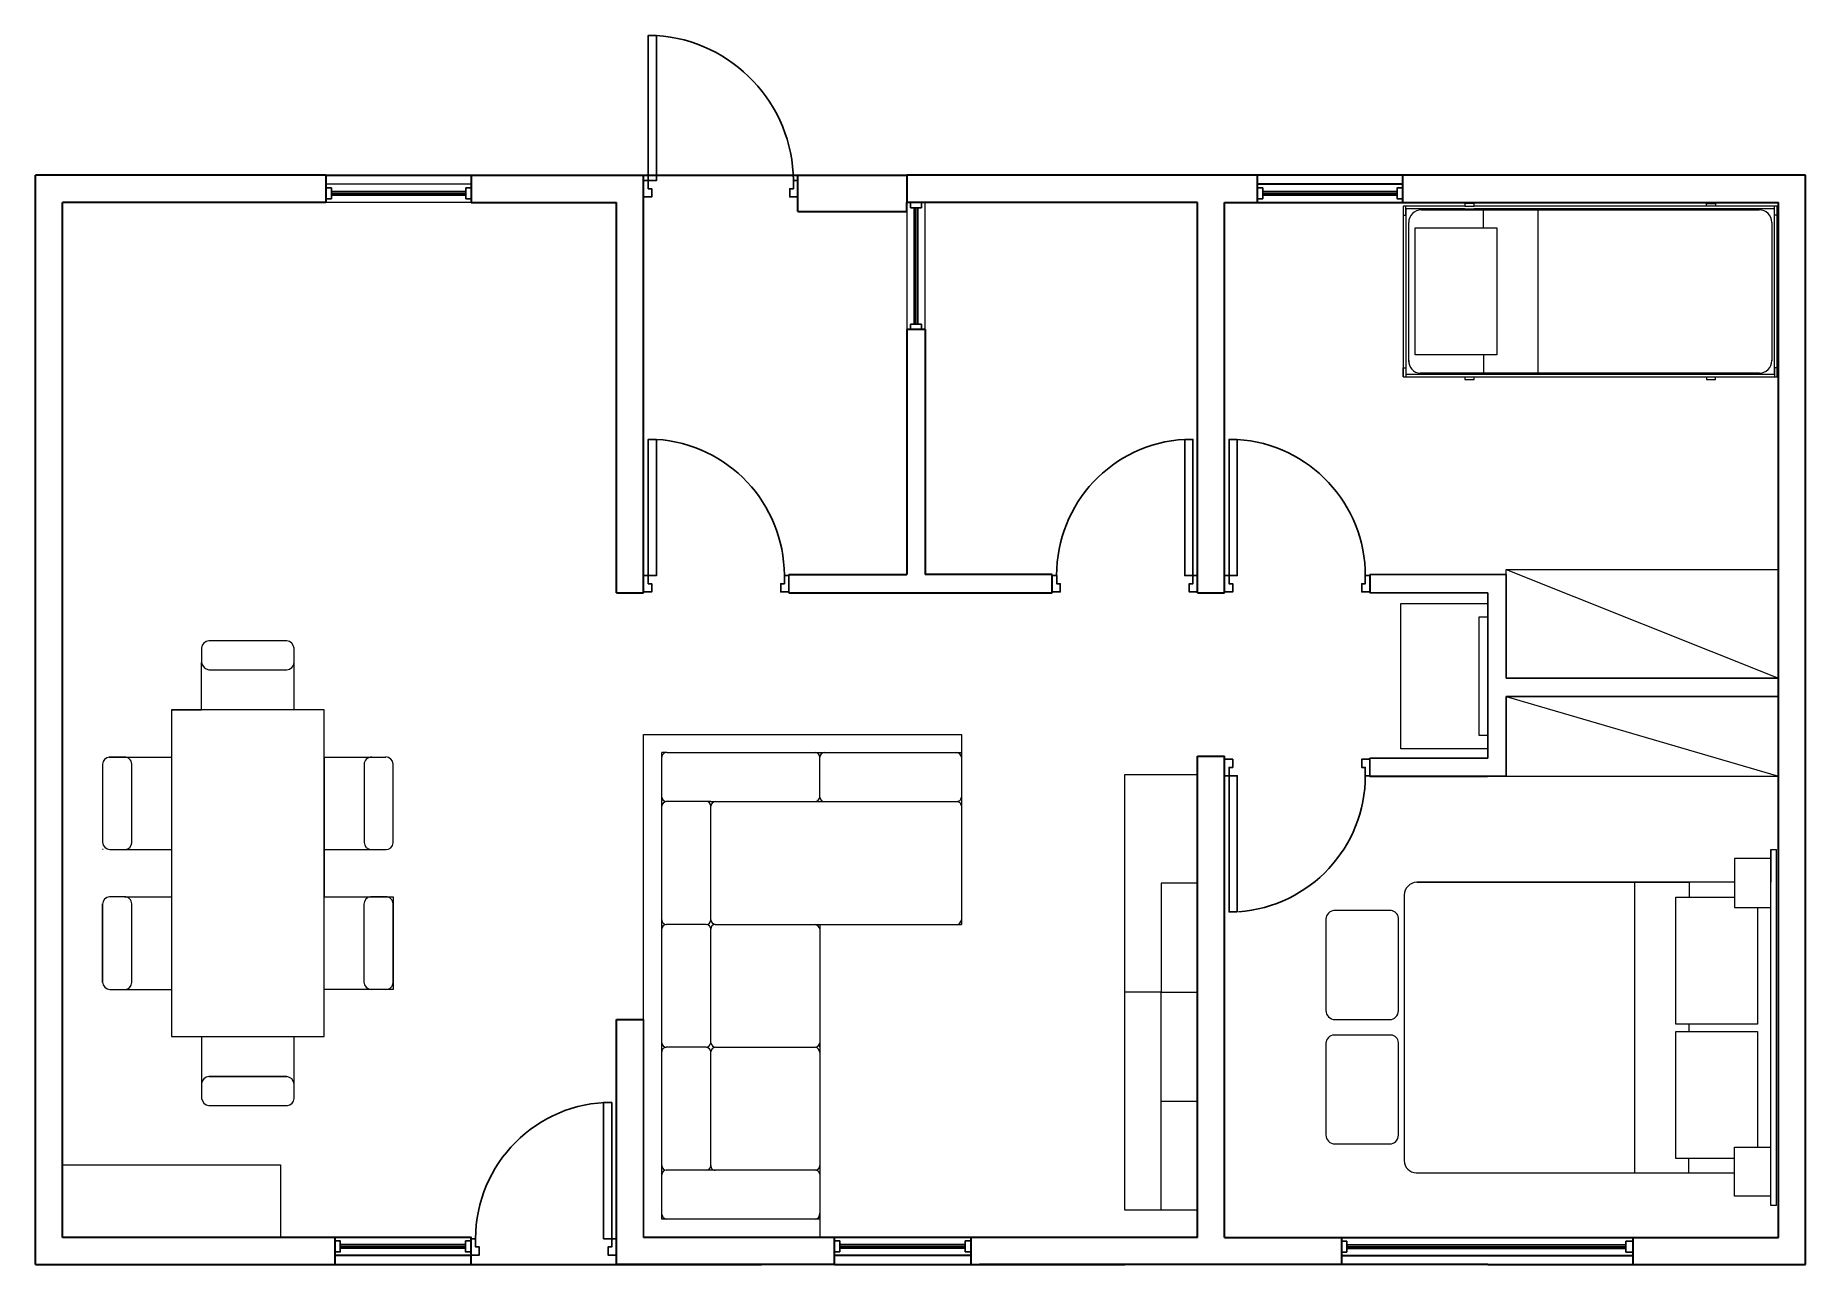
# Model space of a CAD drawing. Header units: millimetres. Extents: x 0.6 to 10.3, y 9.3 to 30.4.
# Drawn here: x 0.59 to 10.34, y 9.28 to 16.05 of the extents above.
import ezdxf

# ---------------------------------------------------------------- set-up
doc = ezdxf.new("R2010")
doc.units = ezdxf.units.MM
doc.linetypes.add('HIDDEN', pattern=[0.375, 0.25, -0.125])
for name, color, linetype, lineweight in [('A-DOOR-FULL', 4, 'Continuous', 25), ('A-FLOR-LEVL', 7, 'Continuous', 35), ('A-FURN', 8, 'Continuous', 18), ('A-GLAZ-FULL', 4, 'Continuous', 25), ('A-SECT-MCUT', 7, 'Continuous', 35), ('A-WALL-FULL', 7, 'Continuous', 35), ('A-WALL-FULL-EXTR', 7, 'Continuous', 35), ('A-WALL-FULL-INTR', 7, 'Continuous', 35)]:
    doc.layers.add(name, color=color, linetype=linetype, lineweight=lineweight)

# ---------------------------------------------------------------- blocks, each defined once
blk = doc.blocks.new('letto a castello')
at = {"layer": 'A-FURN'}
for p, q in [((8.5095, 15.1233), (8.4595, 15.1233)), ((8.4595, 15.1233), (8.4595, 15.1083)), ((8.5095, 15.1083), (8.5095, 15.1233)), ((9.7895, 15.1083), (9.7895, 15.1233)), ((9.7895, 15.1233), (9.8395, 15.1233)), ((9.8395, 15.1233), (9.8395, 15.1083)), ((8.1195, 15.1083), (8.1195, 15.0583)), ((8.1195, 15.0583), (8.1345, 15.0583)), ((8.1345, 15.0583), (8.1345, 15.1083)), ((8.1495, 14.2518), (8.1495, 15.0183)), ((8.2195, 15.0883), (10.0803, 15.0883)), ((8.4595, 15.1083), (8.5095, 15.1083)), ((8.4595, 15.0933), (8.5095, 15.0933)), ((8.5619, 14.9887), (8.5619, 15.0883)), ((8.8619, 14.1883), (8.8619, 15.0883)), ((10.1495, 15.0191), (10.1495, 14.2559)), ((10.1645, 15.0583), (10.1645, 15.1083)), ((10.1795, 15.0583), (10.1645, 15.0583)), ((8.5619, 14.2887), (8.5619, 14.1883)), ((8.1195, 14.1683), (8.1195, 14.2183)), ((8.1195, 14.2183), (8.1345, 14.2183)), ((8.1345, 14.2183), (8.1345, 14.1683)), ((10.0819, 14.1883), (8.213, 14.1883)), ((8.4595, 14.1683), (8.4595, 14.1533)), ((8.4595, 14.1533), (8.5095, 14.1533)), ((8.5095, 14.1533), (8.5095, 14.1683)), ((9.7895, 14.1683), (9.7895, 14.1533)), ((9.7895, 14.1533), (9.8395, 14.1533)), ((9.8395, 14.1533), (9.8395, 14.1683)), ((10.1795, 14.2183), (10.1645, 14.2183)), ((10.1645, 14.2183), (10.1645, 14.1683))]:
    blk.add_line(p, q, dxfattribs=at)
for points in [[(8.4595, 15.1083), (8.1195, 15.1083), (8.1195, 14.1683), (8.4595, 14.1683), (8.5095, 14.1683), (9.7895, 14.1683), (9.8395, 14.1683), (10.1795, 14.1683), (10.1795, 15.1083), (9.8395, 15.1083), (9.7895, 15.1083), (8.5095, 15.1083)], [(8.4595, 15.0933), (8.1345, 15.0933), (8.1345, 14.1833), (8.4595, 14.1833), (8.5095, 14.1833), (9.7895, 14.1833), (9.8395, 14.1833), (10.1645, 14.1833), (10.1645, 15.0933), (9.8395, 15.0933), (9.7895, 15.0933), (8.5095, 15.0933)]]:
    blk.add_lwpolyline(points, dxfattribs=at)
blk.add_lwpolyline([(8.6346, 14.2887), (8.1846, 14.2887), (8.1846, 14.9887), (8.6346, 14.9887)], close=True, dxfattribs=at)
for centre, radius, start, end in [((8.2197, 15.0181), 0.0701, 90.1111, 179.8889), ((10.0799, 15.0187), 0.0696, 0.34251, 90.34251), ((8.2163, 14.255), 0.0668, 177.21741, 267.21741), ((10.0807, 14.2571), 0.0688, 268.99908, 1.00092)]:
    blk.add_arc(centre, radius, start, end, dxfattribs=at)
blk = doc.blocks.new('cassettiera')
at = {"layer": 'A-FURN'}
for points in [[(8.1055, 12.9199), (8.5855, 12.9199), (8.5855, 12.1199), (8.1055, 12.1199), (8.1055, 12.5199)], [(8.5355, 12.8449), (8.5355, 12.1949), (8.5855, 12.1949), (8.5855, 12.8449)]]:
    blk.add_lwpolyline(points, close=True, dxfattribs=at)
blk = doc.blocks.new('sgabello 1')
at = {"layer": 'A-FURN'}
for points in [[(7.7381, 10.5432, 0.381666), (7.6934, 10.4984), (7.6934, 9.9932)], [(7.7433, 9.9432), (8.0453, 9.9432, 0.4033), (8.0934, 9.9914)]]:
    blk.add_lwpolyline(points, format="xyb", dxfattribs=at)
for points in [[(8.0524, 10.5432), (7.7381, 10.5432)], [(8.0934, 9.9912), (8.0934, 10.5023)]]:
    blk.add_lwpolyline(points, dxfattribs=at)
for centre, radius, start, end in [((8.0479, 10.4977), 0.0458, 5.83097, 84.32446), ((7.7439, 9.9937), 0.0505, 180.64878, 269.41137)]:
    blk.add_arc(centre, radius, start, end, dxfattribs=at)
blk = doc.blocks.new('sgabello 2')
at = {"layer": 'A-FURN'}
for points in [[(8.0524, 11.2283), (7.7381, 11.2283)], [(7.6934, 11.1835), (7.6934, 10.6783)], [(8.0934, 10.6763), (8.0934, 11.1875)]]:
    blk.add_lwpolyline(points, dxfattribs=at)
blk.add_lwpolyline([(7.7433, 10.6283), (8.0453, 10.6283, 0.4033), (8.0934, 10.6765)], format="xyb", dxfattribs=at)
for centre, radius, start, end in [((7.7408, 11.1809), 0.0475, 93.30223, 176.86279), ((8.0479, 11.1828), 0.0458, 5.83097, 84.32446), ((7.7439, 10.6789), 0.0505, 180.64878, 269.41137)]:
    blk.add_arc(centre, radius, start, end, dxfattribs=at)
blk = doc.blocks.new('tavolo e sedie')
at = {"layer": 'A-FURN'}
for p, q in [((2.0107, 12.5545), (2.0107, 12.5545)), ((2.1757, 12.0745), (2.1757, 11.5645)), ((2.1757, 12.0745), (2.3957, 12.0745)), ((2.3957, 12.0745), (2.5157, 12.0745)), ((2.5557, 11.6019), (2.5557, 12.0356)), ((2.1757, 11.5645), (2.1757, 11.3045)), ((1.5406, 10.3145), (1.9706, 10.3145))]:
    blk.add_line(p, q, dxfattribs=at)
for points in [[(2.0107, 12.3345), (2.0107, 12.5545), (2.0107, 12.6745, 0.335745), (1.9707, 12.7145), (1.5407, 12.7145, 0.380764), (1.5007, 12.6745), (1.5007, 12.5945)], [(1.3357, 12.3345), (1.5007, 12.3345), (1.5007, 12.5545), (1.5007, 12.5945, 0.318959), (1.5407, 12.5545), (1.9707, 12.5545, 0.383616), (2.0107, 12.5945)], [(1.0813, 11.5647, 0.377977), (1.1164, 11.6019), (1.1164, 12.0356, 0.414214), (1.0764, 12.0745), (0.9927, 12.0745, 0.370595), (0.9553, 12.0347), (0.9553, 11.6047, 0.383147), (0.9953, 11.5647), (1.3357, 11.5647)], [(2.4393, 12.0745, 0.414214), (2.3957, 12.0345), (2.3957, 11.6045, 0.383147), (2.4357, 11.5645)], [(1.0815, 10.7945, 0.377977), (1.1167, 10.8318), (1.1167, 11.2655, 0.414214), (1.0767, 11.3044), (0.9929, 11.3044, 0.370595), (0.9556, 11.2646), (0.9556, 10.8346, 0.383147), (0.9956, 10.7946)], [(2.5156, 10.7945, 0.414214), (2.5556, 10.8319), (2.5556, 11.2656, 0.414214), (2.5156, 11.3045), (2.4319, 11.3045, 0.370595), (2.3946, 11.2647), (2.3946, 10.8347, 0.383147), (2.4346, 10.7947)], [(1.5406, 10.1545), (1.9735, 10.1545, 0.364358), (2.0107, 10.1943), (2.0107, 10.3145), (2.0107, 10.5345)], [(2.0106, 10.1935), (2.0106, 10.2745, 0.335745), (1.9706, 10.3145), (1.5406, 10.3145, 0.380764), (1.5006, 10.2745), (1.5006, 10.1945, 0.318959), (1.5406, 10.1545)]]:
    blk.add_lwpolyline(points, format="xyb", dxfattribs=at)
for points in [[(2.1757, 10.5345), (2.1757, 12.3345), (1.3357, 12.3345), (1.3357, 10.5345)], [(2.1757, 10.7945), (2.1757, 11.3045), (2.3957, 11.3045), (2.5557, 11.3045), (2.5557, 10.7945), (2.3957, 10.7945)]]:
    blk.add_lwpolyline(points, close=True, dxfattribs=at)
for points in [[(0.9927, 12.0745), (1.1157, 12.0745), (1.3357, 12.0745)], [(2.1757, 11.5645), (2.3957, 11.5645), (2.5183, 11.5645)], [(0.9956, 10.7945), (1.1157, 10.7945), (1.3357, 10.7945)], [(1.5007, 10.5345), (1.5007, 10.3145), (1.5007, 10.1945)]]:
    blk.add_lwpolyline(points, dxfattribs=at)
for centre, radius, start, end in [((2.5162, 12.0351), 0.0395, 0.78779, 90.78779), ((2.517, 11.6032), 0.0387, 268.06825, 358.06825)]:
    blk.add_arc(centre, radius, start, end, dxfattribs=at)
blk = doc.blocks.new('letto matrimoniale')
at = {"layer": 'A-FURN'}
for p, q in [((10.1443, 11.5151), (9.9443, 11.5151)), ((9.9443, 11.5151), (9.9443, 11.2451)), ((8.1243, 11.3151), (8.1243, 9.8513)), ((9.9443, 11.3851), (8.194, 11.3851)), ((8.194, 11.3851), (9.694, 11.3851)), ((9.394, 11.3851), (9.394, 9.7851)), ((9.694, 11.3851), (9.6939, 11.3029)), ((9.6212, 10.6029), (9.6212, 11.3029)), ((9.6212, 11.3029), (9.9443, 11.3029)), ((9.9443, 11.2451), (10.1443, 11.2451)), ((10.0712, 11.2451), (10.0712, 10.6029)), ((10.0712, 10.6029), (9.6212, 10.6029)), ((9.6212, 9.8623), (9.6212, 10.5623)), ((9.6212, 10.5623), (10.0712, 10.5623)), ((9.6928, 10.6029), (9.6927, 10.5623)), ((10.0712, 10.5623), (10.0712, 9.9251)), ((9.9443, 9.8623), (9.6212, 9.8623)), ((9.6916, 9.8623), (9.6915, 9.7851)), ((9.9443, 9.6551), (9.9443, 9.9251)), ((9.9443, 9.9251), (10.1443, 9.9251)), ((8.1905, 9.7851), (9.9443, 9.7851)), ((8.1915, 9.7851), (9.6915, 9.7851)), ((10.1443, 9.6551), (9.9443, 9.6551))]:
    blk.add_line(p, q, dxfattribs=at)
for centre, radius, start, end in [((8.1991, 11.3103), 0.0749, 93.88394, 176.34486), ((8.1924, 9.8532), 0.0681, 178.40892, 178.45195), ((8.1924, 9.8532), 0.0681, 181.59108, 269.25527)]:
    blk.add_arc(centre, radius, start, end, dxfattribs=at)

msp = doc.modelspace()

# ---------------------------------------------------------------- linework, layer by layer
for p, q in [((7.1357, 12.9789), (7.1357, 13.0789)), ((7.9357, 13.0789), (8.6857, 13.0789)), ((8.6857, 12.5081), (8.6857, 13.0789)), ((7.9357, 12.9789), (8.5857, 12.9789)), ((8.5857, 12.9789), (8.5857, 12.0681)), ((10.1857, 12.5081), (8.6857, 12.5081)), ((10.1857, 12.4081), (8.6857, 12.4081)), ((8.6857, 12.4081), (8.6857, 11.9681)), ((6.9857, 12.0789), (6.9857, 9.6789)), ((7.9357, 12.0681), (8.5857, 12.0681)), ((6.9857, 11.9789), (6.9857, 9.5789)), ((8.6857, 11.9681), (7.9337, 11.9681)), ((7.9357, 11.9717), (7.9357, 11.9681)), ((8.6857, 11.9681), (8.5857, 11.9681)), ((4.3057, 11.8289), (4.3057, 11.8289)), ((3.9357, 10.6289), (3.9357, 9.4289)), ((5.737, 9.3289), (5.737, 9.3289)), ((8.5296, 9.3274), (8.5296, 9.3274)), ((9.3858, 9.3307), (9.3858, 9.3274))]:
    msp.add_line(p, q)
at = {"layer": 'A-DOOR-FULL'}
msp.add_line((4.7357, 13.0789), (4.7357, 12.9789), dxfattribs=at)
for points in [[(4.0057, 16.0489), (4.0057, 15.2489), (3.9607, 15.2489), (3.9607, 16.0489), (4.0057, 16.0489)], [(3.9607, 15.2489), (3.9357, 15.2489), (3.9357, 15.1589), (3.9807, 15.1589), (3.9807, 15.2039), (3.9607, 15.2039), (3.9607, 15.2489)], [(4.7607, 15.2489), (4.7857, 15.2489), (4.7857, 15.1589), (4.7407, 15.1589), (4.7407, 15.2039), (4.7607, 15.2039), (4.7607, 15.2489)], [(4.0057, 13.8239), (4.0057, 13.0739), (3.9607, 13.0739), (3.9607, 13.8239), (4.0057, 13.8239)], [(6.9157, 13.8239), (6.9157, 13.0739), (6.9607, 13.0739), (6.9607, 13.8239), (6.9157, 13.8239)], [(7.2057, 13.8235), (7.2057, 13.0735), (7.1607, 13.0735), (7.1607, 13.8235), (7.2057, 13.8235)], [(3.9607, 13.0739), (3.9357, 13.0739), (3.9357, 12.9839), (3.9807, 12.9839), (3.9807, 13.0289), (3.9607, 13.0289), (3.9607, 13.0739)], [(4.7107, 13.0739), (4.7357, 13.0739), (4.7357, 12.9839), (4.6907, 12.9839), (4.6907, 13.0289), (4.7107, 13.0289), (4.7107, 13.0739)], [(6.2107, 13.0739), (6.1857, 13.0739), (6.1857, 12.9839), (6.2307, 12.9839), (6.2307, 13.0289), (6.2107, 13.0289), (6.2107, 13.0739)], [(6.9607, 13.0739), (6.9857, 13.0739), (6.9857, 12.9839), (6.9407, 12.9839), (6.9407, 13.0289), (6.9607, 13.0289), (6.9607, 13.0739)], [(7.1607, 13.0735), (7.1357, 13.0735), (7.1357, 12.9835), (7.1807, 12.9835), (7.1807, 13.0285), (7.1607, 13.0285), (7.1607, 13.0735)], [(7.9107, 13.0735), (7.9357, 13.0735), (7.9357, 12.9835), (7.8907, 12.9835), (7.8907, 13.0285), (7.9107, 13.0285), (7.9107, 13.0735)], [(7.1607, 11.9717), (7.1357, 11.9717), (7.1357, 12.0617), (7.1807, 12.0617), (7.1807, 12.0167), (7.1607, 12.0167), (7.1607, 11.9717)], [(7.9107, 11.9717), (7.9357, 11.9717), (7.9357, 12.0617), (7.8907, 12.0617), (7.8907, 12.0167), (7.9107, 12.0167), (7.9107, 11.9717)], [(7.2057, 11.2217), (7.2057, 11.9717), (7.1607, 11.9717), (7.1607, 11.2217), (7.2057, 11.2217)], [(3.715, 10.1714), (3.715, 9.4214), (3.76, 9.4214), (3.76, 10.1714), (3.715, 10.1714)], [(3.01, 9.4214), (2.985, 9.4214), (2.985, 9.3314), (3.03, 9.3314), (3.03, 9.3764), (3.01, 9.3764), (3.01, 9.4214)], [(3.76, 9.4214), (3.785, 9.4214), (3.785, 9.3314), (3.74, 9.3314), (3.74, 9.3764), (3.76, 9.3764), (3.76, 9.4214)]]:
    msp.add_lwpolyline(points, dxfattribs=at)
for centre, radius, start, end in [((3.9509, 15.2409), 0.8098, 0.55929, 86.12459), ((3.9582, 13.0729), 0.7525, 0.1972, 86.38192), ((6.958, 13.0777), 0.7474, 93.2225, 180.29243), ((7.1582, 13.0725), 0.7525, 359.87681, 86.38192), ((7.1582, 11.9726), 0.7525, 274.07835, 0.07514), ((3.7625, 9.4204), 0.7525, 90.18967, 179.92486)]:
    msp.add_arc(centre, radius, start, end, dxfattribs=at)
at = {"layer": 'A-FLOR-LEVL'}
for p, q in [((2.1857, 15.2789), (2.9857, 15.2789)), ((3.9357, 15.2789), (4.7857, 15.2789)), ((5.737, 9.4289), (4.987, 9.4289)), ((5.737, 9.4289), (5.737, 9.3289)), ((2.1857, 9.2789), (3.7857, 9.2789)), ((2.1857, 9.2789), (3.7857, 9.2789)), ((2.9857, 9.2789), (4.5857, 9.2789)), ((5.737, 9.3289), (4.987, 9.3289)), ((4.987, 9.2789), (6.587, 9.2789)), ((9.3858, 9.3274), (7.7796, 9.3274)), ((8.5857, 9.2789), (10.1857, 9.2789))]:
    msp.add_line(p, q, dxfattribs=at)
msp.add_lwpolyline([(2.985, 9.2788), (2.985, 9.3288), (2.985, 9.4288), (2.235, 9.4288), (2.235, 9.2788)], dxfattribs=at)
at = {"layer": 'A-FURN'}
for p, q in [((2.9857, 15.2289), (2.1857, 15.2289)), ((2.9857, 15.1289), (2.1857, 15.1289)), ((5.4857, 14.4289), (5.4857, 15.1289)), ((5.3857, 15.0789), (5.3857, 14.4289)), ((8.6857, 13.1081), (10.1857, 12.5081)), ((8.6857, 12.4081), (10.1857, 11.9681)), ((5.6857, 12.1989), (5.6857, 11.1523)), ((4.0357, 12.0739), (4.0357, 12.0989)), ((4.0632, 12.0989), (4.0357, 12.0989)), ((4.8807, 12.0989), (4.9296, 12.0989)), ((4.9057, 11.8539), (4.9057, 12.0739)), ((8.6857, 11.9681), (10.1857, 11.9681)), ((4.3057, 11.8289), (4.0607, 11.8289)), ((4.8807, 11.8289), (4.9307, 11.8289)), ((0.9594, 11.5645), (0.9557, 11.5645)), ((10.1443, 11.5651), (10.1443, 11.3851)), ((10.1763, 9.6051), (10.1763, 11.5651)), ((9.694, 11.3851), (9.394, 11.3851)), ((0.9557, 10.8333), (0.9557, 11.2663)), ((1.0767, 11.3044), (1.3357, 11.3044)), ((4.2807, 11.1523), (4.0601, 11.1523)), ((4.3294, 11.1523), (5.6857, 11.1523)), ((4.9057, 11.1523), (4.9057, 9.4289)), ((3.9357, 9.4289), (3.9357, 10.6289)), ((10.0712, 10.5623), (10.0712, 10.5623)), ((4.0357, 10.4757), (4.0357, 10.5007)), ((4.2807, 10.4757), (4.0604, 10.4757)), ((4.0604, 10.4757), (4.0607, 10.4757)), ((4.3307, 10.4757), (4.8807, 10.4757)), ((4.9057, 10.4757), (4.9057, 10.5007)), ((6.7857, 10.1789), (6.9857, 10.1789)), ((0.7357, 9.4289), (0.7357, 9.8289)), ((0.7357, 9.8289), (1.9357, 9.8289)), ((1.9357, 9.8289), (1.9357, 9.4289)), ((4.3057, 9.7989), (4.0607, 9.7989)), ((4.9057, 9.4289), (3.9357, 9.4289))]:
    msp.add_line(p, q, dxfattribs=at)
at = {"layer": 'A-FURN', "linetype": 'HIDDEN'}
msp.add_line((1.4434, 15.1288), (0.9334, 15.1288), dxfattribs=at)
at = {"layer": 'A-FURN'}
for points in [[(8.6857, 13.0789), (8.6857, 13.1081), (10.1857, 13.1081)], [(4.9057, 9.4289), (3.9357, 9.4289), (3.9357, 12.1989), (5.6857, 12.1989)], [(4.0632, 12.0989), (4.8807, 12.0989)], [(4.9307, 12.0989), (5.6857, 12.0989)], [(4.9057, 9.5289), (4.0357, 9.5289), (4.0357, 12.0739)], [(6.9857, 9.5789), (6.5857, 9.5789), (6.5857, 11.9789), (6.9857, 11.9789), (6.9857, 9.5789), (6.7857, 9.5789), (6.7857, 10.1789), (6.7857, 10.7789), (6.9857, 10.7789)], [(4.3057, 11.8289), (4.8807, 11.8289)], [(4.3057, 11.1773), (4.3057, 11.8039)], [(4.9307, 11.8289), (5.6621, 11.8289)], [(10.1443, 9.8529), (10.1443, 11.5651), (10.1763, 11.5651)], [(6.9857, 11.3789), (6.7857, 11.3789), (6.7857, 10.7789), (6.5857, 10.7789)], [(4.3057, 10.5007), (4.3057, 11.1285)], [(4.3057, 9.8224), (4.3057, 10.4507)], [(10.1763, 9.6051), (10.1443, 9.6051), (10.1443, 9.8529)], [(4.8836, 9.7989), (4.3057, 9.7989)]]:
    msp.add_lwpolyline(points, dxfattribs=at)
for centre, radius, start, end in [((4.0619, 12.0726), 0.0263, 87.22083, 177.22083), ((4.8803, 12.0735), 0.0253, 359.24517, 89.24517), ((4.9318, 12.0727), 0.0261, 92.43993, 177.56007), ((5.659, 12.0722), 0.0267, 3.51497, 86.48503), ((4.0655, 11.8587), 0.0302, 189.19922, 260.80078), ((4.0629, 11.8016), 0.0273, 94.68967, 175.31033), ((4.0629, 11.8016), 0.0273, 85.31033, 85.34661), ((4.2799, 11.8031), 0.0258, 1.69657, 88.30343), ((4.3329, 11.8017), 0.0273, 94.59266, 175.40734), ((4.8786, 11.8559), 0.0272, 274.41933, 355.58067), ((4.9308, 11.854), 0.0252, 180.3598, 270.3598), ((5.6614, 11.8531), 0.0243, 268.31726, 358.31726), ((5.6603, 11.8035), 0.0254, 3.5994, 85.96141), ((4.0604, 11.177), 0.0247, 179.34535, 269.34535), ((4.0626, 11.1254), 0.027, 95.22117, 176.08813), ((4.28, 11.1779), 0.0257, 271.47074, 358.52926), ((4.2804, 11.127), 0.0253, 3.42321, 89.47828), ((4.3336, 11.1802), 0.0281, 185.94299, 264.05701), ((4.33, 11.1279), 0.0244, 88.54668, 185.63205), ((4.8743, 11.1208), 0.0321, 11.54019, 78.45981), ((5.6599, 11.1781), 0.0258, 271.78255, 358.21745), ((4.0636, 10.5036), 0.0281, 186.04255, 263.95745), ((4.0605, 10.4508), 0.0248, 89.64363, 180.35637), ((4.2763, 10.505), 0.0297, 278.44841, 351.55159), ((4.2784, 10.4484), 0.0273, 4.69249, 85.30751), ((4.3373, 10.5073), 0.0323, 191.83974, 258.16026), ((4.3338, 10.4475), 0.0283, 96.34917, 173.65083), ((4.8745, 10.5069), 0.0318, 281.25249, 348.74751), ((4.8784, 10.4484), 0.0274, 355.1836, 85.1836), ((4.0607, 9.8239), 0.025, 180.07656, 269.92344), ((4.0621, 9.7724), 0.0265, 93.08565, 176.91435), ((4.2806, 9.824), 0.0251, 270.25677, 356.36313), ((4.3299, 9.8231), 0.0243, 178.24844, 268.24844), ((4.8797, 9.8248), 0.026, 272.1864, 357.8136), ((4.8821, 9.7753), 0.0236, 3.55231, 93.55231), ((4.8765, 9.558), 0.0295, 278.14054, 8.14054), ((4.066, 9.5592), 0.0308, 189.98841, 260.01159)]:
    msp.add_arc(centre, radius, start, end, dxfattribs=at)
at = {"layer": 'A-GLAZ-FULL'}
for p, q in [((2.2157, 15.2089), (2.1857, 15.2089)), ((2.2157, 15.1489), (2.1857, 15.1489)), ((2.2157, 15.1489), (2.2157, 15.2089)), ((2.9557, 15.1889), (2.2157, 15.1889)), ((2.9557, 15.1789), (2.2157, 15.1789)), ((2.9557, 15.1689), (2.2157, 15.1689)), ((2.9857, 15.2089), (2.9557, 15.2089)), ((2.9557, 15.1489), (2.9557, 15.2089)), ((2.9857, 15.1489), (2.9557, 15.1489)), ((5.4057, 15.1289), (5.4057, 15.0989)), ((5.4657, 15.1289), (5.4657, 15.0989)), ((8.0859, 15.1888), (7.3459, 15.1888)), ((8.0859, 15.1788), (7.3459, 15.1788)), ((8.0859, 15.1688), (7.3459, 15.1688)), ((5.4657, 15.0989), (5.4057, 15.0989)), ((5.4257, 15.0989), (5.4257, 14.4589)), ((5.4357, 15.0989), (5.4357, 14.4589)), ((5.4457, 15.0989), (5.4457, 14.4589)), ((5.4657, 14.4589), (5.4057, 14.4589)), ((5.4057, 14.4589), (5.4057, 14.4289)), ((5.4657, 14.4589), (5.4657, 14.4289)), ((5.017, 9.4089), (4.987, 9.4089)), ((5.017, 9.3489), (5.017, 9.4089)), ((5.707, 9.3889), (5.017, 9.3889)), ((5.707, 9.3789), (5.017, 9.3789)), ((5.707, 9.3689), (5.017, 9.3689)), ((5.737, 9.4089), (5.707, 9.4089)), ((5.707, 9.3489), (5.707, 9.4089)), ((7.8096, 9.4074), (7.7796, 9.4074)), ((7.8096, 9.3474), (7.8096, 9.4074)), ((9.3464, 9.3874), (7.8096, 9.3874)), ((9.3464, 9.3774), (7.8096, 9.3774)), ((9.3464, 9.3674), (7.8096, 9.3674)), ((9.3858, 9.4074), (9.3464, 9.4074)), ((9.3464, 9.3474), (9.3464, 9.4074)), ((5.017, 9.3489), (4.987, 9.3489)), ((5.737, 9.3489), (5.707, 9.3489)), ((7.8096, 9.3474), (7.7796, 9.3474)), ((9.3858, 9.3474), (9.3464, 9.3474))]:
    msp.add_line(p, q, dxfattribs=at)
for points in [[(7.3159, 15.2088), (7.3459, 15.2088), (7.3459, 15.1488), (7.3159, 15.1488)], [(8.1159, 15.1488), (8.0859, 15.1488), (8.0859, 15.2088), (8.1159, 15.2088)], [(2.265, 9.4088), (2.265, 9.3488), (2.235, 9.3488), (2.265, 9.3488), (2.265, 9.4088), (2.235, 9.4088)]]:
    msp.add_lwpolyline(points, dxfattribs=at)
for points in [[(2.955, 9.3888), (2.265, 9.3888)], [(2.955, 9.3788), (2.265, 9.3788)], [(2.955, 9.3688), (2.265, 9.3688)], [(2.985, 9.3488), (2.955, 9.3488), (2.955, 9.4088), (2.985, 9.4088), (2.955, 9.4088), (2.955, 9.3488)]]:
    msp.add_lwpolyline(points, close=True, dxfattribs=at)
at = {"layer": 'A-SECT-MCUT', "color": 7, "true_color": 0xffffff}
msp.add_line((8.1159, 15.2288), (7.3159, 15.2288), dxfattribs=at)
at = {"layer": 'A-SECT-MCUT'}
for p, q in [((7.7796, 9.4289), (7.7796, 9.2789)), ((9.3858, 9.2789), (9.3858, 9.4289)), ((2.985, 9.3288), (2.235, 9.3288))]:
    msp.add_line(p, q, dxfattribs=at)
at = {"layer": 'A-WALL-FULL'}
for p, q in [((6.9857, 12.9789), (7.1357, 12.9789)), ((6.9857, 12.0789), (7.1357, 12.0789))]:
    msp.add_line(p, q, dxfattribs=at)
at = {"layer": 'A-WALL-FULL-EXTR'}
for p, q in [((0.5857, 9.2789), (0.5857, 15.2789)), ((2.1857, 15.2789), (2.1857, 15.1289)), ((2.9857, 15.2789), (2.9857, 15.1289)), ((2.9857, 15.2789), (3.7857, 15.2789)), ((3.7857, 15.2789), (3.9357, 15.2789)), ((3.9357, 12.9789), (3.9357, 15.2789)), ((10.3357, 15.2789), (5.3857, 15.2789)), ((5.3857, 15.2789), (5.3857, 15.1289)), ((7.3159, 15.2789), (7.3159, 15.1288)), ((8.1159, 15.2788), (8.1159, 15.1289)), ((10.3357, 9.2789), (10.3357, 15.2789)), ((0.7357, 9.4289), (0.7357, 15.1289)), ((2.9857, 15.1289), (3.7857, 15.1289)), ((3.7857, 12.9789), (3.7857, 15.1289)), ((6.9857, 15.1289), (5.3857, 15.1289)), ((6.9857, 15.1289), (5.3857, 15.1289)), ((6.9857, 12.9789), (6.9857, 15.1289)), ((7.1357, 12.9789), (7.1357, 15.1289)), ((7.1357, 15.1289), (10.1857, 15.1289)), ((10.1857, 9.4289), (10.1857, 15.1289)), ((3.7857, 12.9789), (3.9357, 12.9789)), ((6.9857, 12.9789), (6.9857, 12.9789)), ((6.9857, 9.4289), (6.9857, 12.0789)), ((7.1357, 9.4289), (7.1357, 12.0789)), ((3.7857, 9.2789), (3.7857, 10.6289)), ((3.7857, 10.6289), (3.9357, 10.6289)), ((2.235, 9.4288), (0.7357, 9.4289)), ((4.9857, 9.4289), (3.9357, 9.4289)), ((4.987, 9.2789), (4.987, 9.4289)), ((5.7857, 9.4289), (5.737, 9.4289)), ((6.9857, 9.4289), (5.7857, 9.4289)), ((7.1357, 9.4289), (10.1857, 9.4289)), ((0.5857, 9.2789), (2.1857, 9.2789)), ((4.987, 9.2789), (3.7857, 9.2789)), ((5.737, 9.3289), (5.737, 9.2789)), ((8.5857, 9.2789), (5.7857, 9.2789)), ((10.1857, 9.2789), (10.3357, 9.2789))]:
    msp.add_line(p, q, dxfattribs=at)
for points in [[(2.1857, 15.2789), (0.5857, 15.2789)], [(2.1857, 15.1289), (0.7357, 15.1289)]]:
    msp.add_lwpolyline(points, dxfattribs=at)
at = {"layer": 'A-WALL-FULL-INTR'}
for p, q in [((4.7857, 15.0789), (4.7857, 15.2789)), ((4.7857, 15.2789), (5.3857, 15.2789)), ((5.3857, 15.0789), (5.3857, 15.1289)), ((4.7857, 15.0789), (5.3857, 15.0789)), ((5.3857, 14.4289), (5.3857, 13.0789)), ((5.4857, 14.4289), (5.3857, 14.4289)), ((5.4857, 14.4289), (5.4857, 13.0789)), ((4.7357, 13.0789), (5.3857, 13.0789)), ((6.1857, 13.0789), (5.4857, 13.0789)), ((6.1857, 12.9789), (6.1857, 13.0789)), ((7.9357, 13.0789), (7.9357, 12.9789)), ((4.7357, 12.9789), (6.1857, 12.9789)), ((7.9357, 12.0617), (7.9357, 12.0681)), ((8.5837, 12.0681), (8.5837, 12.0681)), ((7.9337, 11.9681), (7.9337, 11.9681)), ((7.9357, 11.9681), (8.5836, 11.9681))]:
    msp.add_line(p, q, dxfattribs=at)

# ---------------------------------------------------------------- block references
msp.add_blockref('cassettiera', (0, 0))
at = {"layer": 'A-FURN'}
for name in ['letto a castello', 'tavolo e sedie', 'letto matrimoniale', 'sgabello 2', 'sgabello 1']:
    msp.add_blockref(name, (0, 0), dxfattribs=at)

doc.saveas('drawing.dxf')
